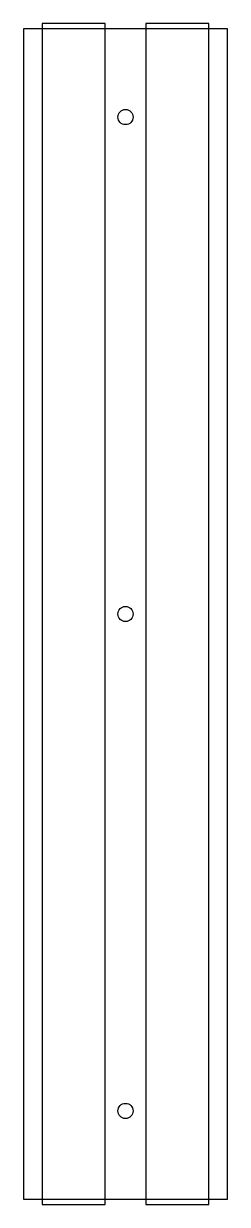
# Model space of a CAD drawing. Extents: x 0 to 116, y -3 to 667.
import ezdxf

# ---------------------------------------------------------------- set-up
doc = ezdxf.new("R2010")
doc.units = 0
doc.layers.get('0').update_dxf_attribs({"linetype": 'CONTINUOUS'})

msp = doc.modelspace()

# ---------------------------------------------------------------- linework, layer by layer
for points in [[(0, 0), (116, 0), (116, 663.75), (0, 663.75)], [(10.5, -3), (46.5, -3), (46.5, 666.75), (10.5, 666.75)], [(69.5, -3), (105.5, -3), (105.5, 666.75), (69.5, 666.75)]]:
    msp.add_lwpolyline(points, close=True)
for centre in [(58, 613.75), (58, 331.88), (58, 50)]:
    msp.add_circle(centre, 4.3)

doc.saveas('drawing.dxf')
